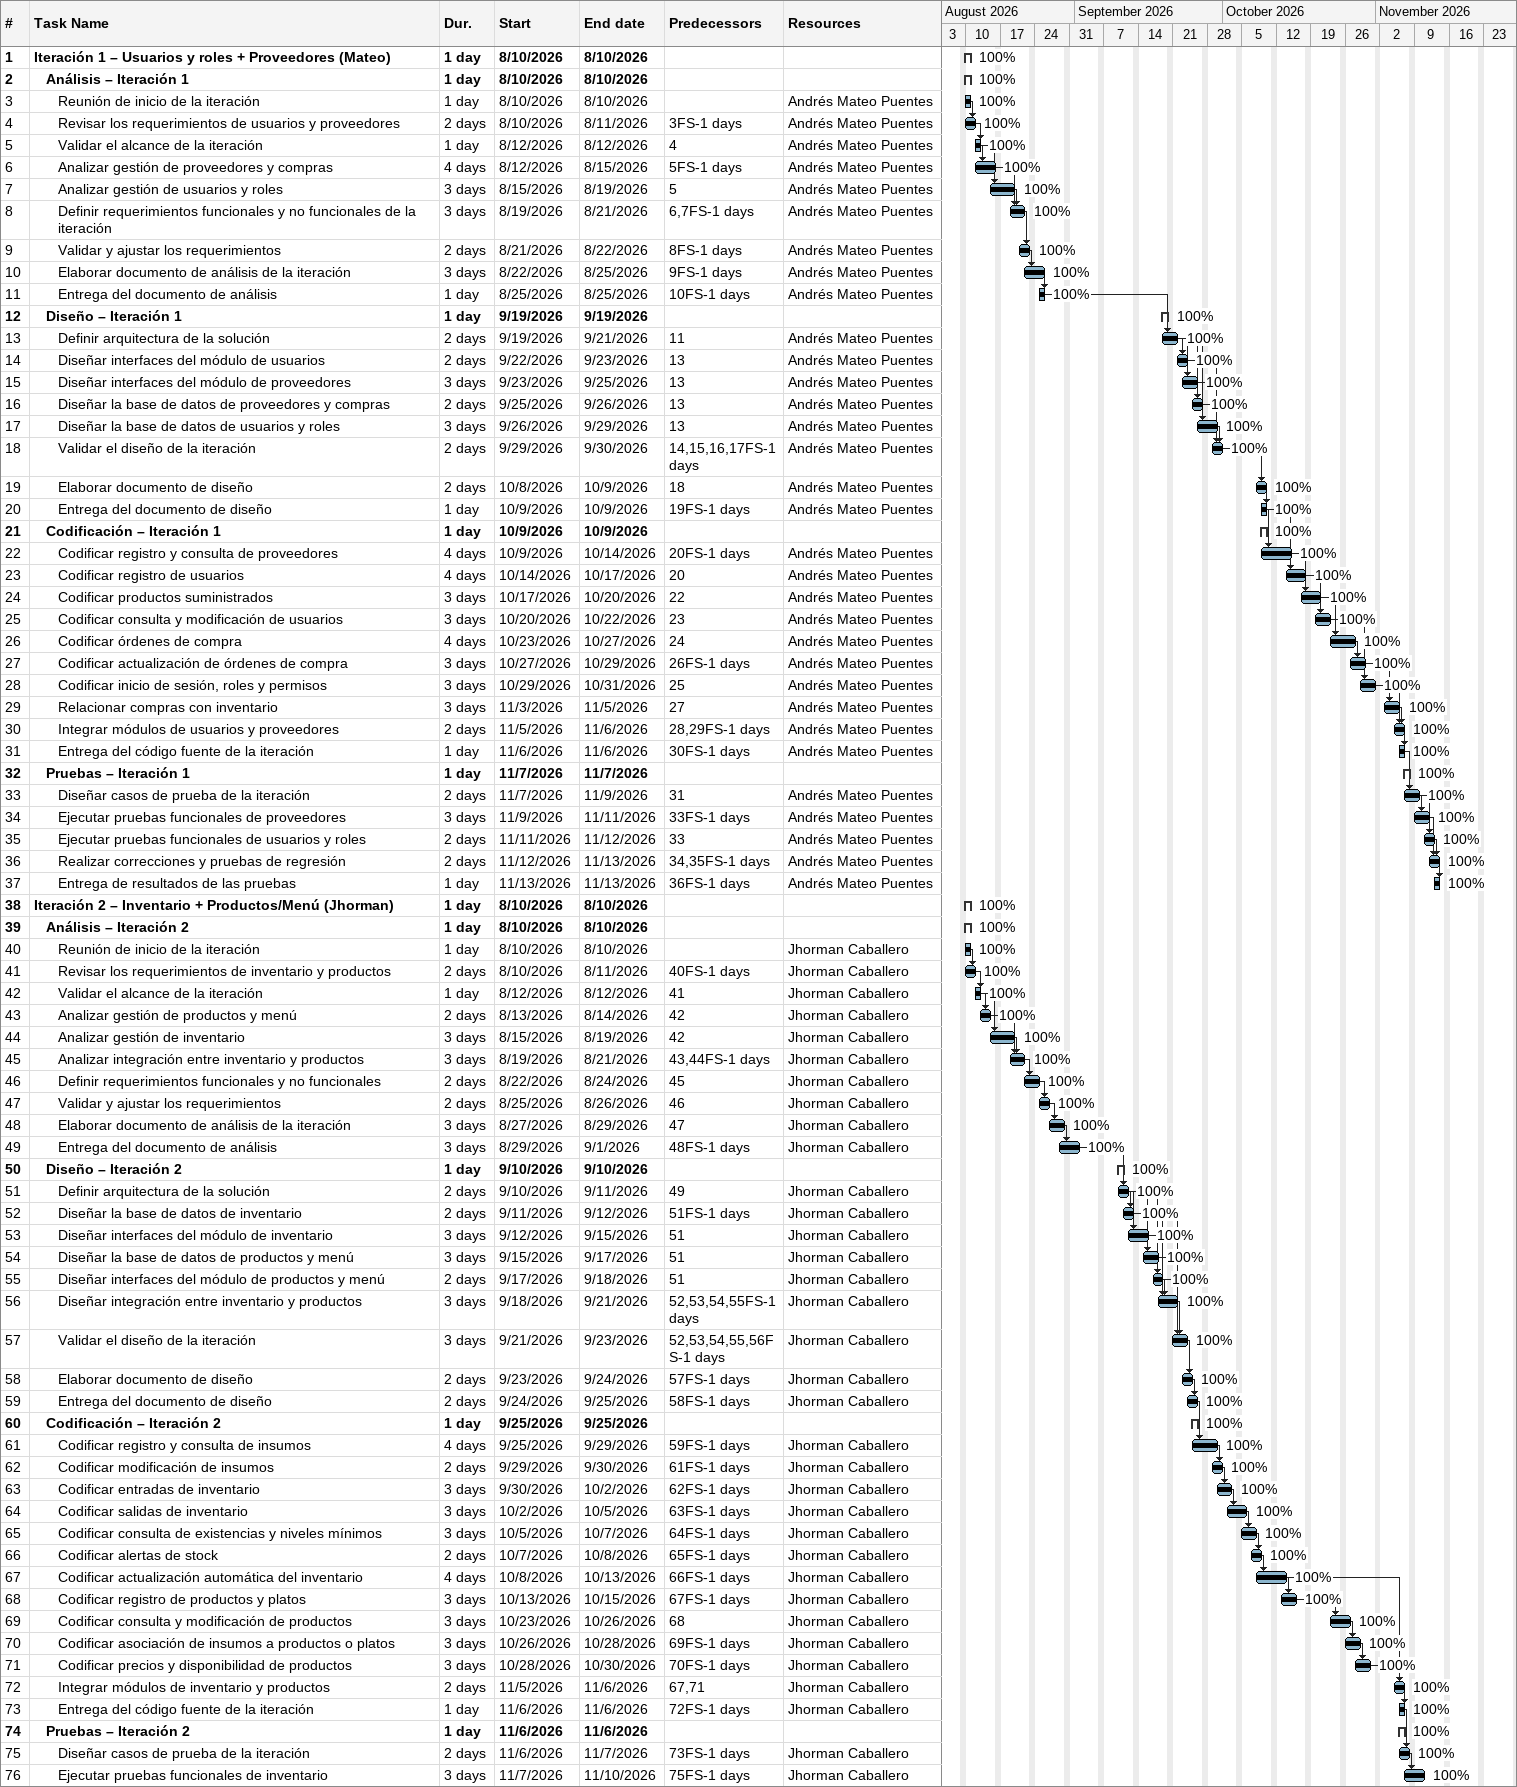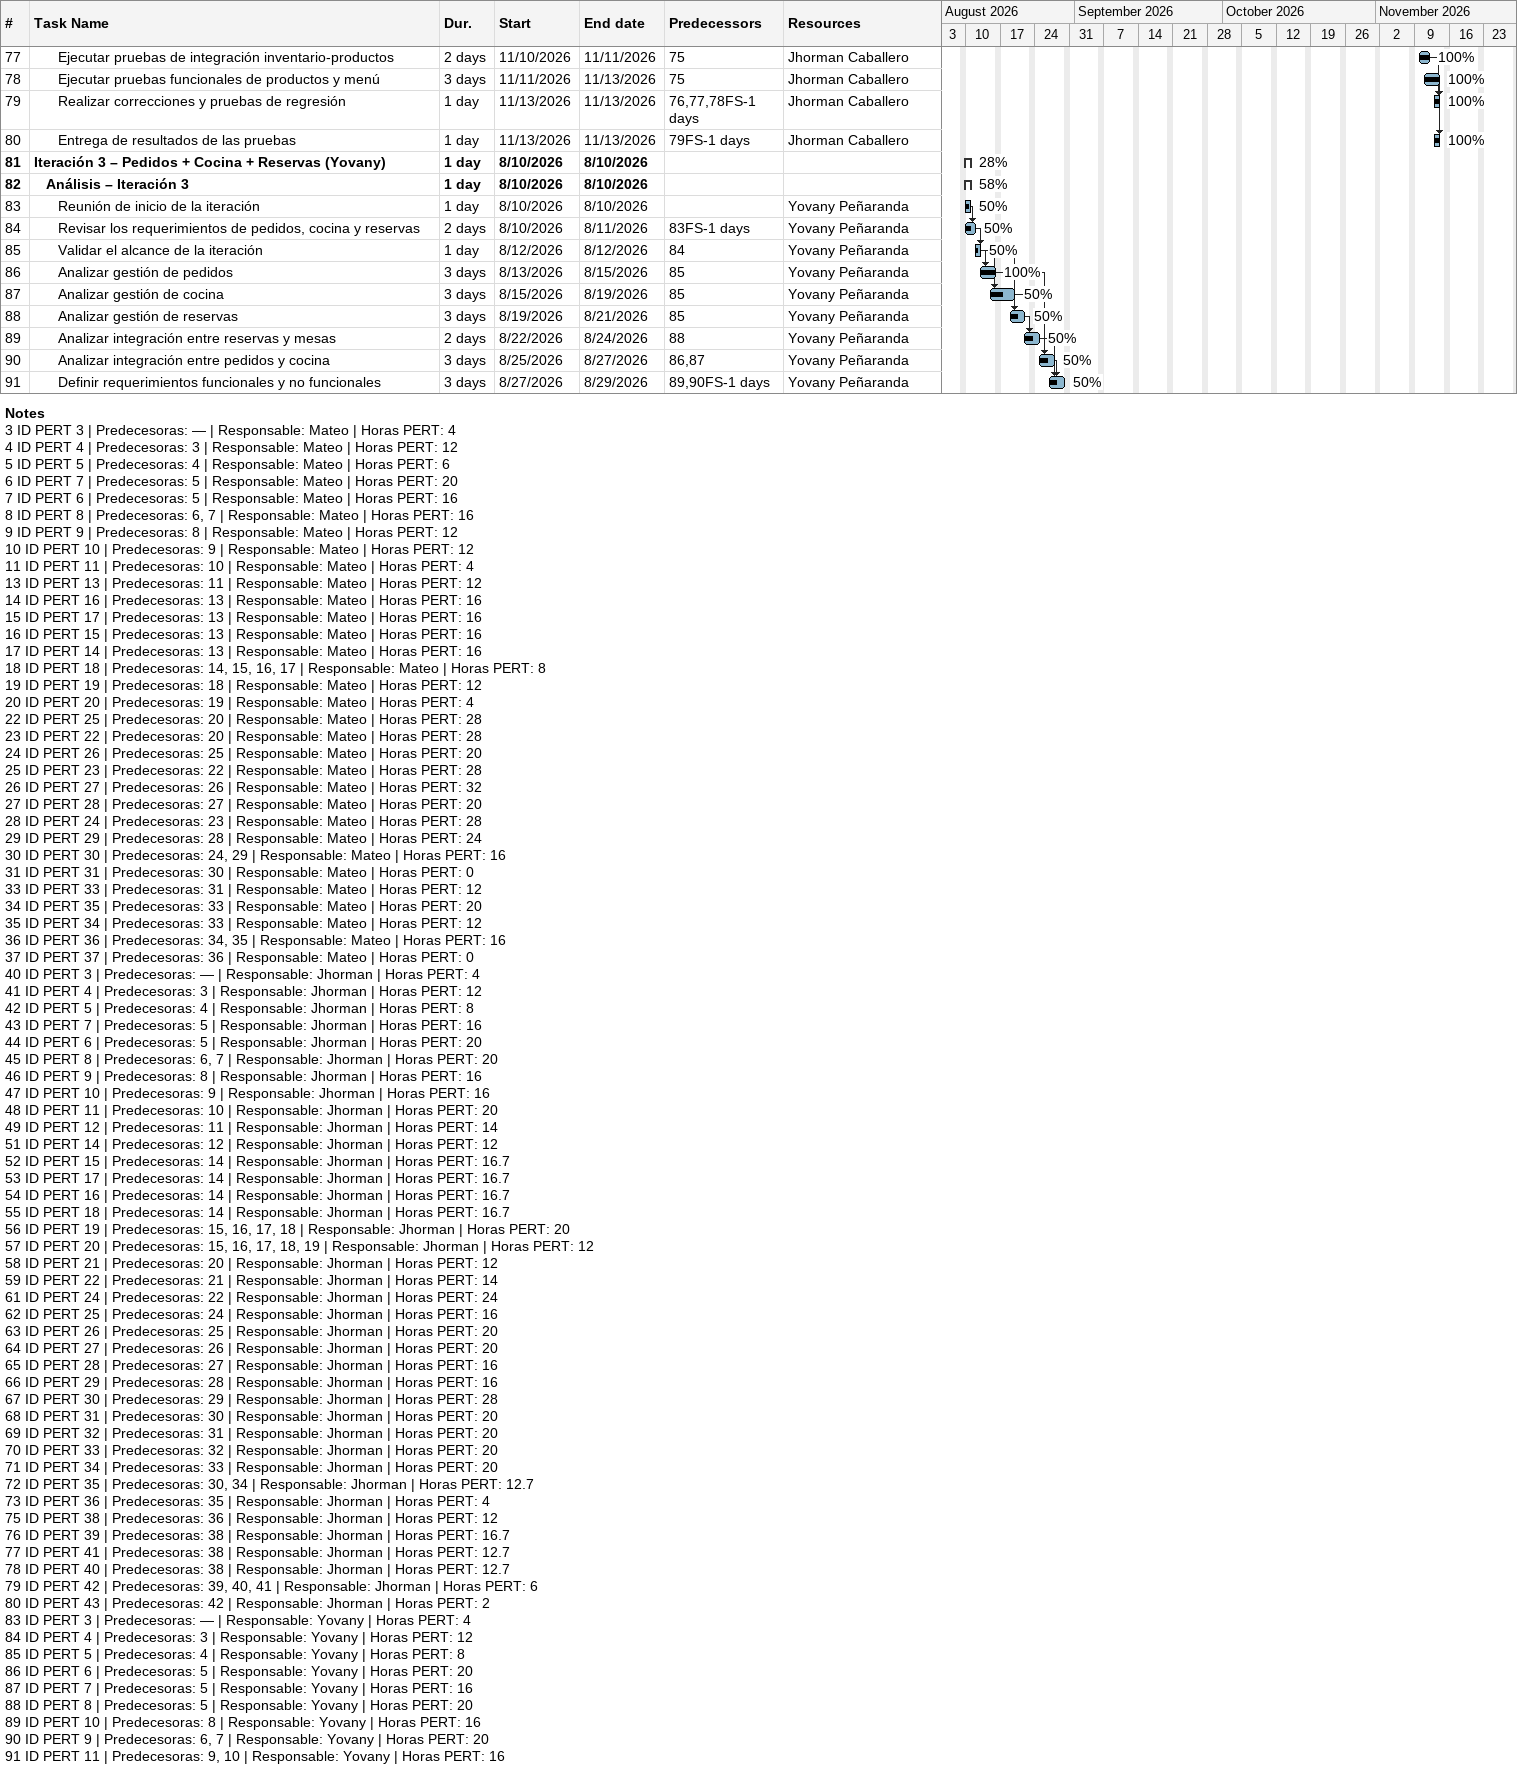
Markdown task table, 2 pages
| ID | Level | Task | Duration | Start | Finish | Predecessors | Resources | % complete |
|---|---|---|---|---|---|---|---|---|
| 1 | 1 | **Iteración 1 – Usuarios y roles + Proveedores (Mateo)** | 1d | 2026-08-10 | 2026-08-10 |  |  | 100 |
| 2 | 2 | **Análisis – Iteración 1** | 1d | 2026-08-10 | 2026-08-10 |  |  | 100 |
| 3 | 3 | Reunión de inicio de la iteración | 1d | 2026-08-10 | 2026-08-10 |  | Andrés Mateo Puentes | 100 |
| 4 | 3 | Revisar los requerimientos de usuarios y proveedores | 2d | 2026-08-10 | 2026-08-11 | 3FS-1d | Andrés Mateo Puentes | 100 |
| 5 | 3 | Validar el alcance de la iteración | 1d | 2026-08-12 | 2026-08-12 | 4 | Andrés Mateo Puentes | 100 |
| 6 | 3 | Analizar gestión de proveedores y compras | 4d | 2026-08-12 | 2026-08-15 | 5FS-1d | Andrés Mateo Puentes | 100 |
| 7 | 3 | Analizar gestión de usuarios y roles | 3d | 2026-08-15 | 2026-08-19 | 5 | Andrés Mateo Puentes | 100 |
| 8 | 3 | Definir requerimientos funcionales y no funcionales de la iteración | 3d | 2026-08-19 | 2026-08-21 | 6, 7FS-1d | Andrés Mateo Puentes | 100 |
| 9 | 3 | Validar y ajustar los requerimientos | 2d | 2026-08-21 | 2026-08-22 | 8FS-1d | Andrés Mateo Puentes | 100 |
| 10 | 3 | Elaborar documento de análisis de la iteración | 3d | 2026-08-22 | 2026-08-25 | 9FS-1d | Andrés Mateo Puentes | 100 |
| 11 | 3 | Entrega del documento de análisis | 1d | 2026-08-25 | 2026-08-25 | 10FS-1d | Andrés Mateo Puentes | 100 |
| 12 | 2 | **Diseño – Iteración 1** | 1d | 2026-09-19 | 2026-09-19 |  |  | 100 |
| 13 | 3 | Definir arquitectura de la solución | 2d | 2026-09-19 | 2026-09-21 | 11 | Andrés Mateo Puentes | 100 |
| 14 | 3 | Diseñar interfaces del módulo de usuarios | 2d | 2026-09-22 | 2026-09-23 | 13 | Andrés Mateo Puentes | 100 |
| 15 | 3 | Diseñar interfaces del módulo de proveedores | 3d | 2026-09-23 | 2026-09-25 | 13 | Andrés Mateo Puentes | 100 |
| 16 | 3 | Diseñar la base de datos de proveedores y compras | 2d | 2026-09-25 | 2026-09-26 | 13 | Andrés Mateo Puentes | 100 |
| 17 | 3 | Diseñar la base de datos de usuarios y roles | 3d | 2026-09-26 | 2026-09-29 | 13 | Andrés Mateo Puentes | 100 |
| 18 | 3 | Validar el diseño de la iteración | 2d | 2026-09-29 | 2026-09-30 | 14, 15, 16, 17FS-1d | Andrés Mateo Puentes | 100 |
| 19 | 3 | Elaborar documento de diseño | 2d | 2026-10-08 | 2026-10-09 | 18 | Andrés Mateo Puentes | 100 |
| 20 | 3 | Entrega del documento de diseño | 1d | 2026-10-09 | 2026-10-09 | 19FS-1d | Andrés Mateo Puentes | 100 |
| 21 | 2 | **Codificación – Iteración 1** | 1d | 2026-10-09 | 2026-10-09 |  |  | 100 |
| 22 | 3 | Codificar registro y consulta de proveedores | 4d | 2026-10-09 | 2026-10-14 | 20FS-1d | Andrés Mateo Puentes | 100 |
| 23 | 3 | Codificar registro de usuarios | 4d | 2026-10-14 | 2026-10-17 | 20 | Andrés Mateo Puentes | 100 |
| 24 | 3 | Codificar productos suministrados | 3d | 2026-10-17 | 2026-10-20 | 22 | Andrés Mateo Puentes | 100 |
| 25 | 3 | Codificar consulta y modificación de usuarios | 3d | 2026-10-20 | 2026-10-22 | 23 | Andrés Mateo Puentes | 100 |
| 26 | 3 | Codificar órdenes de compra | 4d | 2026-10-23 | 2026-10-27 | 24 | Andrés Mateo Puentes | 100 |
| 27 | 3 | Codificar actualización de órdenes de compra | 3d | 2026-10-27 | 2026-10-29 | 26FS-1d | Andrés Mateo Puentes | 100 |
| 28 | 3 | Codificar inicio de sesión, roles y permisos | 3d | 2026-10-29 | 2026-10-31 | 25 | Andrés Mateo Puentes | 100 |
| 29 | 3 | Relacionar compras con inventario | 3d | 2026-11-03 | 2026-11-05 | 27 | Andrés Mateo Puentes | 100 |
| 30 | 3 | Integrar módulos de usuarios y proveedores | 2d | 2026-11-05 | 2026-11-06 | 28, 29FS-1d | Andrés Mateo Puentes | 100 |
| 31 | 3 | Entrega del código fuente de la iteración | 1d | 2026-11-06 | 2026-11-06 | 30FS-1d | Andrés Mateo Puentes | 100 |
| 32 | 2 | **Pruebas – Iteración 1** | 1d | 2026-11-07 | 2026-11-07 |  |  | 100 |
| 33 | 3 | Diseñar casos de prueba de la iteración | 2d | 2026-11-07 | 2026-11-09 | 31 | Andrés Mateo Puentes | 100 |
| 34 | 3 | Ejecutar pruebas funcionales de proveedores | 3d | 2026-11-09 | 2026-11-11 | 33FS-1d | Andrés Mateo Puentes | 100 |
| 35 | 3 | Ejecutar pruebas funcionales de usuarios y roles | 2d | 2026-11-11 | 2026-11-12 | 33 | Andrés Mateo Puentes | 100 |
| 36 | 3 | Realizar correcciones y pruebas de regresión | 2d | 2026-11-12 | 2026-11-13 | 34, 35FS-1d | Andrés Mateo Puentes | 100 |
| 37 | 3 | Entrega de resultados de las pruebas | 1d | 2026-11-13 | 2026-11-13 | 36FS-1d | Andrés Mateo Puentes | 100 |
| 38 | 1 | **Iteración 2 – Inventario + Productos/Menú (Jhorman)** | 1d | 2026-08-10 | 2026-08-10 |  |  | 100 |
| 39 | 2 | **Análisis – Iteración 2** | 1d | 2026-08-10 | 2026-08-10 |  |  | 100 |
| 40 | 3 | Reunión de inicio de la iteración | 1d | 2026-08-10 | 2026-08-10 |  | Jhorman Caballero | 100 |
| 41 | 3 | Revisar los requerimientos de inventario y productos | 2d | 2026-08-10 | 2026-08-11 | 40FS-1d | Jhorman Caballero | 100 |
| 42 | 3 | Validar el alcance de la iteración | 1d | 2026-08-12 | 2026-08-12 | 41 | Jhorman Caballero | 100 |
| 43 | 3 | Analizar gestión de productos y menú | 2d | 2026-08-13 | 2026-08-14 | 42 | Jhorman Caballero | 100 |
| 44 | 3 | Analizar gestión de inventario | 3d | 2026-08-15 | 2026-08-19 | 42 | Jhorman Caballero | 100 |
| 45 | 3 | Analizar integración entre inventario y productos | 3d | 2026-08-19 | 2026-08-21 | 43, 44FS-1d | Jhorman Caballero | 100 |
| 46 | 3 | Definir requerimientos funcionales y no funcionales | 2d | 2026-08-22 | 2026-08-24 | 45 | Jhorman Caballero | 100 |
| 47 | 3 | Validar y ajustar los requerimientos | 2d | 2026-08-25 | 2026-08-26 | 46 | Jhorman Caballero | 100 |
| 48 | 3 | Elaborar documento de análisis de la iteración | 3d | 2026-08-27 | 2026-08-29 | 47 | Jhorman Caballero | 100 |
| 49 | 3 | Entrega del documento de análisis | 3d | 2026-08-29 | 2026-09-01 | 48FS-1d | Jhorman Caballero | 100 |
| 50 | 2 | **Diseño – Iteración 2** | 1d | 2026-09-10 | 2026-09-10 |  |  | 100 |
| 51 | 3 | Definir arquitectura de la solución | 2d | 2026-09-10 | 2026-09-11 | 49 | Jhorman Caballero | 100 |
| 52 | 3 | Diseñar la base de datos de inventario | 2d | 2026-09-11 | 2026-09-12 | 51FS-1d | Jhorman Caballero | 100 |
| 53 | 3 | Diseñar interfaces del módulo de inventario | 3d | 2026-09-12 | 2026-09-15 | 51 | Jhorman Caballero | 100 |
| 54 | 3 | Diseñar la base de datos de productos y menú | 3d | 2026-09-15 | 2026-09-17 | 51 | Jhorman Caballero | 100 |
| 55 | 3 | Diseñar interfaces del módulo de productos y menú | 2d | 2026-09-17 | 2026-09-18 | 51 | Jhorman Caballero | 100 |
| 56 | 3 | Diseñar integración entre inventario y productos | 3d | 2026-09-18 | 2026-09-21 | 52, 53, 54, 55FS-1d | Jhorman Caballero | 100 |
| 57 | 3 | Validar el diseño de la iteración | 3d | 2026-09-21 | 2026-09-23 | 52, 53, 54, 55, 56FS-1d | Jhorman Caballero | 100 |
| 58 | 3 | Elaborar documento de diseño | 2d | 2026-09-23 | 2026-09-24 | 57FS-1d | Jhorman Caballero | 100 |
| 59 | 3 | Entrega del documento de diseño | 2d | 2026-09-24 | 2026-09-25 | 58FS-1d | Jhorman Caballero | 100 |
| 60 | 2 | **Codificación – Iteración 2** | 1d | 2026-09-25 | 2026-09-25 |  |  | 100 |
| 61 | 3 | Codificar registro y consulta de insumos | 4d | 2026-09-25 | 2026-09-29 | 59FS-1d | Jhorman Caballero | 100 |
| 62 | 3 | Codificar modificación de insumos | 2d | 2026-09-29 | 2026-09-30 | 61FS-1d | Jhorman Caballero | 100 |
| 63 | 3 | Codificar entradas de inventario | 3d | 2026-09-30 | 2026-10-02 | 62FS-1d | Jhorman Caballero | 100 |
| 64 | 3 | Codificar salidas de inventario | 3d | 2026-10-02 | 2026-10-05 | 63FS-1d | Jhorman Caballero | 100 |
| 65 | 3 | Codificar consulta de existencias y niveles mínimos | 3d | 2026-10-05 | 2026-10-07 | 64FS-1d | Jhorman Caballero | 100 |
| 66 | 3 | Codificar alertas de stock | 2d | 2026-10-07 | 2026-10-08 | 65FS-1d | Jhorman Caballero | 100 |
| 67 | 3 | Codificar actualización automática del inventario | 4d | 2026-10-08 | 2026-10-13 | 66FS-1d | Jhorman Caballero | 100 |
| 68 | 3 | Codificar registro de productos y platos | 3d | 2026-10-13 | 2026-10-15 | 67FS-1d | Jhorman Caballero | 100 |
| 69 | 3 | Codificar consulta y modificación de productos | 3d | 2026-10-23 | 2026-10-26 | 68 | Jhorman Caballero | 100 |
| 70 | 3 | Codificar asociación de insumos a productos o platos | 3d | 2026-10-26 | 2026-10-28 | 69FS-1d | Jhorman Caballero | 100 |
| 71 | 3 | Codificar precios y disponibilidad de productos | 3d | 2026-10-28 | 2026-10-30 | 70FS-1d | Jhorman Caballero | 100 |
| 72 | 3 | Integrar módulos de inventario y productos | 2d | 2026-11-05 | 2026-11-06 | 67, 71 | Jhorman Caballero | 100 |
| 73 | 3 | Entrega del código fuente de la iteración | 1d | 2026-11-06 | 2026-11-06 | 72FS-1d | Jhorman Caballero | 100 |
| 74 | 2 | **Pruebas – Iteración 2** | 1d | 2026-11-06 | 2026-11-06 |  |  | 100 |
| 75 | 3 | Diseñar casos de prueba de la iteración | 2d | 2026-11-06 | 2026-11-07 | 73FS-1d | Jhorman Caballero | 100 |
| 76 | 3 | Ejecutar pruebas funcionales de inventario | 3d | 2026-11-07 | 2026-11-10 | 75FS-1d | Jhorman Caballero | 100 |
| 77 | 3 | Ejecutar pruebas de integración inventario-productos | 2d | 2026-11-10 | 2026-11-11 | 75 | Jhorman Caballero | 100 |
| 78 | 3 | Ejecutar pruebas funcionales de productos y menú | 3d | 2026-11-11 | 2026-11-13 | 75 | Jhorman Caballero | 100 |
| 79 | 3 | Realizar correcciones y pruebas de regresión | 1d | 2026-11-13 | 2026-11-13 | 76, 77, 78FS-1d | Jhorman Caballero | 100 |
| 80 | 3 | Entrega de resultados de las pruebas | 1d | 2026-11-13 | 2026-11-13 | 79FS-1d | Jhorman Caballero | 100 |
| 81 | 1 | **Iteración 3 – Pedidos + Cocina + Reservas (Yovany)** | 1d | 2026-08-10 | 2026-08-10 |  |  | 28 |
| 82 | 2 | **Análisis – Iteración 3** | 1d | 2026-08-10 | 2026-08-10 |  |  | 58 |
| 83 | 3 | Reunión de inicio de la iteración | 1d | 2026-08-10 | 2026-08-10 |  | Yovany Peñaranda | 50 |
| 84 | 3 | Revisar los requerimientos de pedidos, cocina y reservas | 2d | 2026-08-10 | 2026-08-11 | 83FS-1d | Yovany Peñaranda | 50 |
| 85 | 3 | Validar el alcance de la iteración | 1d | 2026-08-12 | 2026-08-12 | 84 | Yovany Peñaranda | 50 |
| 86 | 3 | Analizar gestión de pedidos | 3d | 2026-08-13 | 2026-08-15 | 85 | Yovany Peñaranda | 100 |
| 87 | 3 | Analizar gestión de cocina | 3d | 2026-08-15 | 2026-08-19 | 85 | Yovany Peñaranda | 50 |
| 88 | 3 | Analizar gestión de reservas | 3d | 2026-08-19 | 2026-08-21 | 85 | Yovany Peñaranda | 50 |
| 89 | 3 | Analizar integración entre reservas y mesas | 2d | 2026-08-22 | 2026-08-24 | 88 | Yovany Peñaranda | 50 |
| 90 | 3 | Analizar integración entre pedidos y cocina | 3d | 2026-08-25 | 2026-08-27 | 86, 87 | Yovany Peñaranda | 50 |
| 91 | 3 | Definir requerimientos funcionales y no funcionales | 3d | 2026-08-27 | 2026-08-29 | 89, 90FS-1d | Yovany Peñaranda | 50 |

Notes
- 3: ID PERT 3 | Predecesoras: — | Responsable: Mateo | Horas PERT: 4
- 4: ID PERT 4 | Predecesoras: 3 | Responsable: Mateo | Horas PERT: 12
- 5: ID PERT 5 | Predecesoras: 4 | Responsable: Mateo | Horas PERT: 6
- 6: ID PERT 7 | Predecesoras: 5 | Responsable: Mateo | Horas PERT: 20
- 7: ID PERT 6 | Predecesoras: 5 | Responsable: Mateo | Horas PERT: 16
- 8: ID PERT 8 | Predecesoras: 6, 7 | Responsable: Mateo | Horas PERT: 16
- 9: ID PERT 9 | Predecesoras: 8 | Responsable: Mateo | Horas PERT: 12
- 10: ID PERT 10 | Predecesoras: 9 | Responsable: Mateo | Horas PERT: 12
- 11: ID PERT 11 | Predecesoras: 10 | Responsable: Mateo | Horas PERT: 4
- 13: ID PERT 13 | Predecesoras: 11 | Responsable: Mateo | Horas PERT: 12
- 14: ID PERT 16 | Predecesoras: 13 | Responsable: Mateo | Horas PERT: 16
- 15: ID PERT 17 | Predecesoras: 13 | Responsable: Mateo | Horas PERT: 16
- 16: ID PERT 15 | Predecesoras: 13 | Responsable: Mateo | Horas PERT: 16
- 17: ID PERT 14 | Predecesoras: 13 | Responsable: Mateo | Horas PERT: 16
- 18: ID PERT 18 | Predecesoras: 14, 15, 16, 17 | Responsable: Mateo | Horas PERT: 8
- 19: ID PERT 19 | Predecesoras: 18 | Responsable: Mateo | Horas PERT: 12
- 20: ID PERT 20 | Predecesoras: 19 | Responsable: Mateo | Horas PERT: 4
- 22: ID PERT 25 | Predecesoras: 20 | Responsable: Mateo | Horas PERT: 28
- 23: ID PERT 22 | Predecesoras: 20 | Responsable: Mateo | Horas PERT: 28
- 24: ID PERT 26 | Predecesoras: 25 | Responsable: Mateo | Horas PERT: 20
- 25: ID PERT 23 | Predecesoras: 22 | Responsable: Mateo | Horas PERT: 28
- 26: ID PERT 27 | Predecesoras: 26 | Responsable: Mateo | Horas PERT: 32
- 27: ID PERT 28 | Predecesoras: 27 | Responsable: Mateo | Horas PERT: 20
- 28: ID PERT 24 | Predecesoras: 23 | Responsable: Mateo | Horas PERT: 28
- 29: ID PERT 29 | Predecesoras: 28 | Responsable: Mateo | Horas PERT: 24
- 30: ID PERT 30 | Predecesoras: 24, 29 | Responsable: Mateo | Horas PERT: 16
- 31: ID PERT 31 | Predecesoras: 30 | Responsable: Mateo | Horas PERT: 0
- 33: ID PERT 33 | Predecesoras: 31 | Responsable: Mateo | Horas PERT: 12
- 34: ID PERT 35 | Predecesoras: 33 | Responsable: Mateo | Horas PERT: 20
- 35: ID PERT 34 | Predecesoras: 33 | Responsable: Mateo | Horas PERT: 12
- 36: ID PERT 36 | Predecesoras: 34, 35 | Responsable: Mateo | Horas PERT: 16
- 37: ID PERT 37 | Predecesoras: 36 | Responsable: Mateo | Horas PERT: 0
- 40: ID PERT 3 | Predecesoras: — | Responsable: Jhorman | Horas PERT: 4
- 41: ID PERT 4 | Predecesoras: 3 | Responsable: Jhorman | Horas PERT: 12
- 42: ID PERT 5 | Predecesoras: 4 | Responsable: Jhorman | Horas PERT: 8
- 43: ID PERT 7 | Predecesoras: 5 | Responsable: Jhorman | Horas PERT: 16
- 44: ID PERT 6 | Predecesoras: 5 | Responsable: Jhorman | Horas PERT: 20
- 45: ID PERT 8 | Predecesoras: 6, 7 | Responsable: Jhorman | Horas PERT: 20
- 46: ID PERT 9 | Predecesoras: 8 | Responsable: Jhorman | Horas PERT: 16
- 47: ID PERT 10 | Predecesoras: 9 | Responsable: Jhorman | Horas PERT: 16
- 48: ID PERT 11 | Predecesoras: 10 | Responsable: Jhorman | Horas PERT: 20
- 49: ID PERT 12 | Predecesoras: 11 | Responsable: Jhorman | Horas PERT: 14
- 51: ID PERT 14 | Predecesoras: 12 | Responsable: Jhorman | Horas PERT: 12
- 52: ID PERT 15 | Predecesoras: 14 | Responsable: Jhorman | Horas PERT: 16.7
- 53: ID PERT 17 | Predecesoras: 14 | Responsable: Jhorman | Horas PERT: 16.7
- 54: ID PERT 16 | Predecesoras: 14 | Responsable: Jhorman | Horas PERT: 16.7
- 55: ID PERT 18 | Predecesoras: 14 | Responsable: Jhorman | Horas PERT: 16.7
- 56: ID PERT 19 | Predecesoras: 15, 16, 17, 18 | Responsable: Jhorman | Horas PERT: 20
- 57: ID PERT 20 | Predecesoras: 15, 16, 17, 18, 19 | Responsable: Jhorman | Horas PERT: 12
- 58: ID PERT 21 | Predecesoras: 20 | Responsable: Jhorman | Horas PERT: 12
- 59: ID PERT 22 | Predecesoras: 21 | Responsable: Jhorman | Horas PERT: 14
- 61: ID PERT 24 | Predecesoras: 22 | Responsable: Jhorman | Horas PERT: 24
- 62: ID PERT 25 | Predecesoras: 24 | Responsable: Jhorman | Horas PERT: 16
- 63: ID PERT 26 | Predecesoras: 25 | Responsable: Jhorman | Horas PERT: 20
- 64: ID PERT 27 | Predecesoras: 26 | Responsable: Jhorman | Horas PERT: 20
- 65: ID PERT 28 | Predecesoras: 27 | Responsable: Jhorman | Horas PERT: 16
- 66: ID PERT 29 | Predecesoras: 28 | Responsable: Jhorman | Horas PERT: 16
- 67: ID PERT 30 | Predecesoras: 29 | Responsable: Jhorman | Horas PERT: 28
- 68: ID PERT 31 | Predecesoras: 30 | Responsable: Jhorman | Horas PERT: 20
- 69: ID PERT 32 | Predecesoras: 31 | Responsable: Jhorman | Horas PERT: 20
- 70: ID PERT 33 | Predecesoras: 32 | Responsable: Jhorman | Horas PERT: 20
- 71: ID PERT 34 | Predecesoras: 33 | Responsable: Jhorman | Horas PERT: 20
- 72: ID PERT 35 | Predecesoras: 30, 34 | Responsable: Jhorman | Horas PERT: 12.7
- 73: ID PERT 36 | Predecesoras: 35 | Responsable: Jhorman | Horas PERT: 4
- 75: ID PERT 38 | Predecesoras: 36 | Responsable: Jhorman | Horas PERT: 12
- 76: ID PERT 39 | Predecesoras: 38 | Responsable: Jhorman | Horas PERT: 16.7
- 77: ID PERT 41 | Predecesoras: 38 | Responsable: Jhorman | Horas PERT: 12.7
- 78: ID PERT 40 | Predecesoras: 38 | Responsable: Jhorman | Horas PERT: 12.7
- 79: ID PERT 42 | Predecesoras: 39, 40, 41 | Responsable: Jhorman | Horas PERT: 6
- 80: ID PERT 43 | Predecesoras: 42 | Responsable: Jhorman | Horas PERT: 2
- 83: ID PERT 3 | Predecesoras: — | Responsable: Yovany | Horas PERT: 4
- 84: ID PERT 4 | Predecesoras: 3 | Responsable: Yovany | Horas PERT: 12
- 85: ID PERT 5 | Predecesoras: 4 | Responsable: Yovany | Horas PERT: 8
- 86: ID PERT 6 | Predecesoras: 5 | Responsable: Yovany | Horas PERT: 20
- 87: ID PERT 7 | Predecesoras: 5 | Responsable: Yovany | Horas PERT: 16
- 88: ID PERT 8 | Predecesoras: 5 | Responsable: Yovany | Horas PERT: 20
- 89: ID PERT 10 | Predecesoras: 8 | Responsable: Yovany | Horas PERT: 16
- 90: ID PERT 9 | Predecesoras: 6, 7 | Responsable: Yovany | Horas PERT: 20
- 91: ID PERT 11 | Predecesoras: 9, 10 | Responsable: Yovany | Horas PERT: 16
